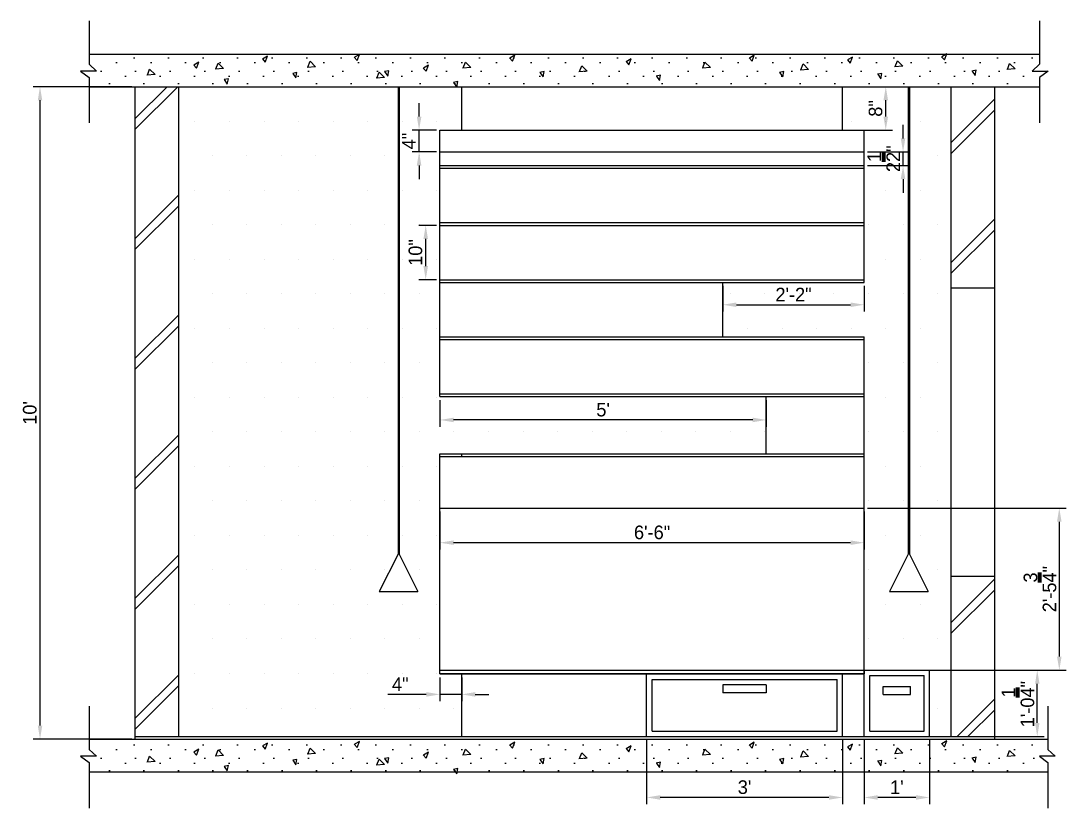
# Model space of a CAD drawing. Header units: millimetres. Extents: x 543 to 4140, y -1075 to 1161.
# Drawn here: x 3207 to 3399.2, y -1075 to -930.2 of the extents above; entities that cross this region are included whole.
import ezdxf

# ---------------------------------------------------------------- set-up
doc = ezdxf.new("R2010")
doc.units = ezdxf.units.MM
doc.dimstyles.new('ISO-25', dxfattribs={"dimtxt": 2.5, "dimasz": 2.5, "dimexe": 1.25, "dimexo": 0.625, "dimtad": 1, "dimlunit": 4, "dimtxsty": 'Standard', "dimcen": 2.5, "dimadec": 0, "dimazin": 0, "dimtfac": 1, "dimtmove": 0, "dimatfit": 3, "dimfxl": 1, "dimarcsym": 0})

# ---------------------------------------------------------------- blocks, each defined once
blk = doc.blocks.new('*D52')
at = {"color": 0, "lineweight": -2}
for p, q in [((3358.68, -942.31), (3367.26, -942.31)), ((3366.01, -947.81), (3366.01, -944.81)), ((3358.68, -950.31), (3367.26, -950.31))]:
    blk.add_line(p, q, dxfattribs=at)
at = {"color": 0, "lineweight": 100}
for points in [[(3365.59, -944.81), (3366.43, -944.81), (3366.01, -942.31)], [(3365.59, -947.81), (3366.43, -947.81), (3366.01, -950.31)]]:
    blk.add_solid(points, dxfattribs=at)
at = {"layer": 'Defpoints', "color": 0, "lineweight": 100}
for p in [(3358.05, -942.31), (3366.01, -942.31), (3358.05, -950.31)]:
    blk.add_point(p, dxfattribs=at)
at = {"color": 0, "lineweight": 100, "insert": (3364.14, -946.31), "char_height": 2.5, "attachment_point": 5, "rotation": 90}
blk.add_mtext('8"', dxfattribs=at)
blk = doc.blocks.new('*D54')
at = {"color": 0, "lineweight": -2}
for p, q in [((3280.22, -947.81), (3280.22, -945.31)), ((3283.43, -950.31), (3278.97, -950.31)), ((3280.22, -954.31), (3280.22, -950.31)), ((3283.43, -954.31), (3278.97, -954.31)), ((3280.22, -956.81), (3280.22, -959.31))]:
    blk.add_line(p, q, dxfattribs=at)
at = {"color": 0, "lineweight": 100}
for points in [[(3279.8, -947.81), (3280.64, -947.81), (3280.22, -950.31)], [(3279.8, -956.81), (3280.64, -956.81), (3280.22, -954.31)]]:
    blk.add_solid(points, dxfattribs=at)
at = {"layer": 'Defpoints', "color": 0, "lineweight": 100}
for p in [(3280.22, -950.31), (3284.05, -950.31), (3284.05, -954.31)]:
    blk.add_point(p, dxfattribs=at)
at = {"color": 0, "lineweight": 100, "insert": (3278.34, -952.31), "char_height": 2.5, "attachment_point": 5, "rotation": 90}
blk.add_mtext('4"', dxfattribs=at)
blk = doc.blocks.new('*D55')
at = {"color": 0, "lineweight": -2}
for p, q in [((3369.19, -951.81), (3369.19, -949.31)), ((3362.68, -954.31), (3370.44, -954.31)), ((3369.19, -956.81), (3369.19, -954.31)), ((3362.68, -956.81), (3370.44, -956.81)), ((3369.19, -959.31), (3369.19, -961.81))]:
    blk.add_line(p, q, dxfattribs=at)
at = {"color": 0, "lineweight": 100}
for points in [[(3368.77, -951.81), (3369.6, -951.81), (3369.19, -954.31)], [(3368.77, -959.31), (3369.6, -959.31), (3369.19, -956.81)]]:
    blk.add_solid(points, dxfattribs=at)
at = {"layer": 'Defpoints', "color": 0, "lineweight": 100}
for p in [(3362.05, -954.31), (3369.19, -954.31), (3362.05, -956.81)]:
    blk.add_point(p, dxfattribs=at)
at = {"color": 0, "lineweight": 100, "insert": (3365.64, -955.56), "char_height": 2.5, "attachment_point": 5, "rotation": 90}
blk.add_mtext('2{\\H1.000000x;\\S1/2;}"', dxfattribs=at)
blk = doc.blocks.new('*D56')
at = {"color": 0, "lineweight": -2}
for p, q in [((3283.43, -967.81), (3280.19, -967.81)), ((3281.44, -975.31), (3281.44, -970.31)), ((3283.43, -977.81), (3280.19, -977.81))]:
    blk.add_line(p, q, dxfattribs=at)
at = {"color": 0, "lineweight": 100}
for points in [[(3281.02, -970.31), (3281.85, -970.31), (3281.44, -967.81)], [(3281.02, -975.31), (3281.85, -975.31), (3281.44, -977.81)]]:
    blk.add_solid(points, dxfattribs=at)
at = {"layer": 'Defpoints', "color": 0, "lineweight": 100}
for p in [(3281.44, -967.81), (3284.05, -967.81), (3284.05, -977.81)]:
    blk.add_point(p, dxfattribs=at)
at = {"color": 0, "lineweight": 100, "insert": (3279.56, -972.81), "char_height": 2.5, "attachment_point": 5, "rotation": 90}
blk.add_mtext('10"', dxfattribs=at)
blk = doc.blocks.new('*D57')
at = {"color": 0, "lineweight": -2}
for p, q in [((3336.05, -978.93), (3336.05, -983.66)), ((3362.05, -978.93), (3362.05, -983.66)), ((3338.55, -982.41), (3359.55, -982.41))]:
    blk.add_line(p, q, dxfattribs=at)
at = {"color": 0, "lineweight": 100}
for points in [[(3338.55, -982), (3338.55, -982.83), (3336.05, -982.41)], [(3359.55, -982), (3359.55, -982.83), (3362.05, -982.41)]]:
    blk.add_solid(points, dxfattribs=at)
at = {"layer": 'Defpoints', "color": 0, "lineweight": 100}
for p in [(3336.05, -978.31), (3362.05, -978.31), (3362.05, -982.41)]:
    blk.add_point(p, dxfattribs=at)
at = {"color": 0, "lineweight": 100, "insert": (3349.05, -980.54), "char_height": 2.5, "attachment_point": 5}
blk.add_mtext('2\'-2"', dxfattribs=at)
blk = doc.blocks.new('*D58')
at = {"color": 0, "lineweight": -2}
for p, q in [((3284.05, -999.93), (3284.05, -1004.85)), ((3344.05, -999.93), (3344.05, -1004.85)), ((3341.55, -1003.6), (3286.55, -1003.6))]:
    blk.add_line(p, q, dxfattribs=at)
at = {"color": 0, "lineweight": 100}
for points in [[(3286.55, -1003.18), (3286.55, -1004.01), (3284.05, -1003.6)], [(3341.55, -1003.18), (3341.55, -1004.01), (3344.05, -1003.6)]]:
    blk.add_solid(points, dxfattribs=at)
at = {"layer": 'Defpoints', "color": 0, "lineweight": 100}
for p in [(3284.05, -999.31), (3344.05, -999.31), (3284.05, -1003.6)]:
    blk.add_point(p, dxfattribs=at)
at = {"color": 0, "lineweight": 100, "insert": (3314.05, -1001.72), "char_height": 2.5, "attachment_point": 5}
blk.add_mtext("5'", dxfattribs=at)
blk = doc.blocks.new('*D59')
at = {"color": 0, "lineweight": -2}
for p, q in [((3362.68, -1019.81), (3399.16, -1019.81)), ((3397.91, -1022.31), (3397.91, -1047.11)), ((3362.68, -1049.61), (3399.16, -1049.61))]:
    blk.add_line(p, q, dxfattribs=at)
at = {"color": 0, "lineweight": 100}
for points in [[(3397.49, -1022.31), (3398.33, -1022.31), (3397.91, -1019.81)], [(3397.49, -1047.11), (3398.33, -1047.11), (3397.91, -1049.61)]]:
    blk.add_solid(points, dxfattribs=at)
at = {"layer": 'Defpoints', "color": 0, "lineweight": 100}
for p in [(3362.05, -1019.81), (3362.05, -1049.61), (3397.91, -1049.61)]:
    blk.add_point(p, dxfattribs=at)
at = {"color": 0, "lineweight": 100, "insert": (3394.37, -1034.71), "char_height": 2.5, "attachment_point": 5, "rotation": 90}
blk.add_mtext('2\'-5{\\H1.000000x;\\S3/4;}"', dxfattribs=at)
blk = doc.blocks.new('*D60')
at = {"color": 0, "lineweight": -2}
for p, q in [((3374.68, -1049.61), (3395.11, -1049.61)), ((3393.86, -1059.31), (3393.86, -1052.11)), ((3374.68, -1061.81), (3395.11, -1061.81))]:
    blk.add_line(p, q, dxfattribs=at)
at = {"color": 0, "lineweight": 100}
for points in [[(3393.45, -1052.11), (3394.28, -1052.11), (3393.86, -1049.61)], [(3393.45, -1059.31), (3394.28, -1059.31), (3393.86, -1061.81)]]:
    blk.add_solid(points, dxfattribs=at)
at = {"layer": 'Defpoints', "color": 0, "lineweight": 100}
for p in [(3374.05, -1049.61), (3393.86, -1049.61), (3374.05, -1061.81)]:
    blk.add_point(p, dxfattribs=at)
at = {"color": 0, "lineweight": 100, "insert": (3390.32, -1055.86), "char_height": 2.5, "attachment_point": 5, "rotation": 90}
blk.add_mtext('1\'-0{\\H1.000000x;\\S1/4;}"', dxfattribs=at)
blk = doc.blocks.new('*D61')
at = {"color": 0, "lineweight": -2}
for p, q in [((3322.05, -1062.43), (3322.05, -1074.27)), ((3358.05, -1062.43), (3358.05, -1074.27)), ((3355.55, -1073.02), (3324.55, -1073.02))]:
    blk.add_line(p, q, dxfattribs=at)
at = {"color": 0, "lineweight": 100}
for points in [[(3324.55, -1072.6), (3324.55, -1073.44), (3322.05, -1073.02)], [(3355.55, -1072.6), (3355.55, -1073.44), (3358.05, -1073.02)]]:
    blk.add_solid(points, dxfattribs=at)
at = {"layer": 'Defpoints', "color": 0, "lineweight": 100}
for p in [(3322.05, -1061.81), (3358.05, -1061.81), (3322.05, -1073.02)]:
    blk.add_point(p, dxfattribs=at)
at = {"color": 0, "lineweight": 100, "insert": (3340.05, -1071.14), "char_height": 2.5, "attachment_point": 5}
blk.add_mtext("3'", dxfattribs=at)
blk = doc.blocks.new('*D62')
at = {"color": 0, "lineweight": -2}
for p, q in [((3362.05, -1062.43), (3362.05, -1074.27)), ((3374.05, -1062.43), (3374.05, -1074.27)), ((3371.55, -1073.02), (3364.55, -1073.02))]:
    blk.add_line(p, q, dxfattribs=at)
at = {"color": 0, "lineweight": 100}
for points in [[(3364.55, -1072.6), (3364.55, -1073.44), (3362.05, -1073.02)], [(3371.55, -1072.6), (3371.55, -1073.44), (3374.05, -1073.02)]]:
    blk.add_solid(points, dxfattribs=at)
at = {"layer": 'Defpoints', "color": 0, "lineweight": 100}
for p in [(3362.05, -1061.81), (3374.05, -1061.81), (3362.05, -1073.02)]:
    blk.add_point(p, dxfattribs=at)
at = {"color": 0, "lineweight": 100, "insert": (3368.05, -1071.14), "char_height": 2.5, "attachment_point": 5}
blk.add_mtext("1'", dxfattribs=at)
blk = doc.blocks.new('*D63')
at = {"color": 0, "lineweight": -2}
for p, q in [((3284.05, -1050.93), (3284.05, -1055.32)), ((3288.05, -1050.93), (3288.05, -1055.32)), ((3281.55, -1054.07), (3274.47, -1054.07)), ((3288.05, -1054.07), (3284.05, -1054.07)), ((3290.55, -1054.07), (3293.05, -1054.07))]:
    blk.add_line(p, q, dxfattribs=at)
at = {"color": 0, "lineweight": 100}
for points in [[(3281.55, -1053.65), (3281.55, -1054.49), (3284.05, -1054.07)], [(3290.55, -1053.65), (3290.55, -1054.49), (3288.05, -1054.07)]]:
    blk.add_solid(points, dxfattribs=at)
at = {"layer": 'Defpoints', "color": 0, "lineweight": 100}
for p in [(3284.05, -1050.31), (3288.05, -1050.31), (3284.05, -1054.07)]:
    blk.add_point(p, dxfattribs=at)
at = {"color": 0, "lineweight": 100, "insert": (3276.76, -1052.19), "char_height": 2.5, "attachment_point": 5}
blk.add_mtext('4"', dxfattribs=at)
blk = doc.blocks.new('*D64')
at = {"color": 0, "lineweight": -2}
for p, q in [((3284.05, -1020.43), (3284.05, -1027.42)), ((3362.05, -1020.43), (3362.05, -1027.42)), ((3359.55, -1026.17), (3286.55, -1026.17))]:
    blk.add_line(p, q, dxfattribs=at)
at = {"color": 0, "lineweight": 100}
for points in [[(3286.55, -1025.75), (3286.55, -1026.58), (3284.05, -1026.17)], [(3359.55, -1025.75), (3359.55, -1026.58), (3362.05, -1026.17)]]:
    blk.add_solid(points, dxfattribs=at)
at = {"layer": 'Defpoints', "color": 0, "lineweight": 100}
for p in [(3284.05, -1019.81), (3362.05, -1019.81), (3284.05, -1026.17)]:
    blk.add_point(p, dxfattribs=at)
at = {"color": 0, "lineweight": 100, "insert": (3323.05, -1024.29), "char_height": 2.5, "attachment_point": 5}
blk.add_mtext('6\'-6"', dxfattribs=at)
blk = doc.blocks.new('*D65')
at = {"color": 0, "lineweight": -2}
for p, q in [((3227.43, -942.31), (3209.28, -942.31)), ((3210.53, -1059.81), (3210.53, -944.81)), ((3227.43, -1062.31), (3209.28, -1062.31))]:
    blk.add_line(p, q, dxfattribs=at)
at = {"color": 0, "lineweight": 100}
for points in [[(3210.12, -944.81), (3210.95, -944.81), (3210.53, -942.31)], [(3210.12, -1059.81), (3210.95, -1059.81), (3210.53, -1062.31)]]:
    blk.add_solid(points, dxfattribs=at)
at = {"layer": 'Defpoints', "color": 0, "lineweight": 100}
for p in [(3210.53, -942.31), (3228.05, -942.31), (3228.05, -1062.31)]:
    blk.add_point(p, dxfattribs=at)
at = {"color": 0, "lineweight": 100, "insert": (3208.66, -1002.31), "char_height": 2.5, "attachment_point": 5, "rotation": 90}
blk.add_mtext("10'", dxfattribs=at)

msp = doc.modelspace()

# ---------------------------------------------------------------- hatches: boundary and pattern name
h = msp.add_hatch()
h.set_pattern_fill('DOTS', color=256, scale=4, style=0)
h.set_pattern_definition([(0, (903.7086, -1292.6005), (3.175, 6.35), [0, -6.35])])
h.paths.add_polyline_path([(3394.284, -937.034), (3394.284, -931.034), (3221.627, -931.034), (3221.627, -937.034)])
h = msp.add_hatch()
h.set_pattern_fill('DOTS', color=256, scale=4, style=0)
h.set_pattern_definition([(0, (904.01, -1295.073), (3.175, 6.35), [0, -6.35])])
h.paths.add_polyline_path([(3394.284, -938.188), (3394.284, -933.507), (3221.627, -933.507), (3221.627, -938.188), (3222.987, -939.451), (3220.065, -939.451), (3220.141, -939.507), (3395.77, -939.507), (3395.846, -939.451), (3392.924, -939.451)])
h = msp.add_hatch()
h.set_pattern_fill('DOTS', color=256, scale=4, style=0)
h.set_pattern_definition([(0, (900.497, -1293.469), (3.175, 6.35), [0, -6.35])])
h.paths.add_polyline_path([(3394.284, -937.903), (3394.284, -931.903), (3221.627, -931.903), (3221.627, -937.903)])
h = msp.add_hatch()
h.set_pattern_fill('DOTS', color=256, scale=4, style=0)
h.set_pattern_definition([(0, (902.136, -1296.0084), (3.175, 6.35), [0, -6.35])])
h.paths.add_polyline_path([(3394.284, -938.188), (3394.284, -934.442), (3221.627, -934.442), (3221.627, -938.188), (3222.987, -939.451), (3220.065, -939.451), (3221.416, -940.442), (3394.495, -940.442), (3395.846, -939.451), (3392.924, -939.451)])
h = msp.add_hatch()
h.set_pattern_fill('DOTS', color=256, scale=4, style=0)
h.set_pattern_definition([(0, (911.8714, -1297.345), (3.175, 6.35), [0, -6.35])])
h.paths.add_polyline_path([(3394.284, -938.188), (3394.284, -935.779), (3221.627, -935.779), (3221.627, -937.658), (3222.987, -938.92), (3220.065, -938.92), (3221.627, -940.067), (3221.627, -941.779), (3394.284, -941.779), (3394.284, -940.597), (3395.846, -939.451), (3392.924, -939.451)])
h = msp.add_hatch()
h.set_pattern_fill('DOTS', color=256, scale=4, style=0)
h.set_pattern_definition([(0, (903.7086, -1418.9294), (3.175, 6.35), [0, -6.35])])
h.paths.add_polyline_path([(3394.284, -1063.363), (3394.284, -1057.363), (3221.627, -1057.363), (3221.627, -1063.363)])
h = msp.add_hatch()
h.set_pattern_fill('DOTS', color=256, scale=4, style=0)
h.set_pattern_definition([(0, (900.497, -1419.798), (3.175, 6.35), [0, -6.35])])
h.paths.add_polyline_path([(3394.284, -1064.232), (3394.284, -1058.232), (3221.627, -1058.232), (3221.627, -1064.232)])
h = msp.add_hatch()
h.set_pattern_fill('DOTS', color=256, scale=4, style=0)
h.set_pattern_definition([(0, (904.01, -1421.402), (3.175, 6.35), [0, -6.35])])
h.paths.add_polyline_path([(3394.284, -1064.517), (3394.284, -1059.836), (3221.627, -1059.836), (3221.627, -1064.517), (3222.987, -1065.78), (3220.065, -1065.78), (3220.141, -1065.836), (3395.77, -1065.836), (3395.846, -1065.78), (3392.924, -1065.78)])
h = msp.add_hatch()
h.set_pattern_fill('DOTS', color=256, scale=4, style=0)
h.set_pattern_definition([(0, (902.136, -1422.337), (3.175, 6.35), [0, -6.35])])
h.paths.add_polyline_path([(3394.284, -1064.517), (3394.284, -1060.771), (3221.627, -1060.771), (3221.627, -1064.517), (3222.987, -1065.78), (3220.065, -1065.78), (3221.416, -1066.771), (3394.495, -1066.771), (3395.846, -1065.78), (3392.924, -1065.78)])
h = msp.add_hatch()
h.set_pattern_fill('DOTS', color=256, scale=4, style=0)
h.set_pattern_definition([(0, (911.8714, -1423.6736), (3.175, 6.35), [0, -6.35])])
h.paths.add_polyline_path([(3394.284, -1064.517), (3394.284, -1062.107), (3221.627, -1062.107), (3221.627, -1063.987), (3222.987, -1065.249), (3220.065, -1065.249), (3221.627, -1066.396), (3221.627, -1068.107), (3394.284, -1068.107), (3394.284, -1066.926), (3395.846, -1065.78), (3392.924, -1065.78)])

# ---------------------------------------------------------------- linework, layer by layer
for p, q in [((3219.54, -930.21), (3219.54, -938.188)), ((3394.284, -930.21), (3394.284, -938.188)), ((3219.54, -936.309), (3394.284, -936.309)), ((3251.413, -937.205), (3251.922, -937.802)), ((3252.343, -936.696), (3251.435, -937.227)), ((3251.922, -937.802), (3252.343, -936.696)), ((3259.766, -938.716), (3260.166, -937.635)), ((3260.166, -937.635), (3261.169, -938.636)), ((3268.305, -936.881), (3268.815, -937.478)), ((3269.235, -936.373), (3268.328, -936.903)), ((3268.815, -937.478), (3269.235, -936.373)), ((3296.864, -937.027), (3297.373, -937.624)), ((3297.794, -936.519), (3296.886, -937.05)), ((3297.373, -937.624), (3297.794, -936.519)), ((3319.189, -937.198), (3318.281, -937.729)), ((3318.768, -938.304), (3319.189, -937.198)), ((3340.918, -937.029), (3341.428, -937.626)), ((3341.848, -936.52), (3340.94, -937.051)), ((3341.428, -937.626), (3341.848, -936.52)), ((3358.947, -937.379), (3359.456, -937.976)), ((3359.877, -936.87), (3358.969, -937.401)), ((3359.456, -937.976), (3359.877, -936.87)), ((3367.745, -938.625), (3368.146, -937.544)), ((3368.146, -937.544), (3369.149, -938.545)), ((3376.285, -936.79), (3376.794, -937.388)), ((3377.215, -936.282), (3376.307, -936.813)), ((3376.794, -937.388), (3377.215, -936.282)), ((3220.9, -939.451), (3217.978, -939.451)), ((3217.978, -939.451), (3219.54, -940.597)), ((3219.54, -938.188), (3220.9, -939.451)), ((3230.274, -940.169), (3230.675, -939.088)), ((3230.675, -939.088), (3231.678, -940.089)), ((3238.814, -938.335), (3239.323, -938.932)), ((3239.744, -937.826), (3238.836, -938.357)), ((3239.323, -938.932), (3239.744, -937.826)), ((3244.276, -938.959), (3242.752, -939.079)), ((3242.873, -939.039), (3243.274, -937.958)), ((3243.274, -937.958), (3244.276, -938.959)), ((3261.169, -938.636), (3259.645, -938.756)), ((3274.649, -939.382), (3273.879, -939.536)), ((3273.886, -939.539), (3274.448, -940.365)), ((3274.448, -940.365), (3274.649, -939.382)), ((3280.995, -938.883), (3281.504, -939.481)), ((3281.925, -938.375), (3281.017, -938.906)), ((3281.504, -939.481), (3281.925, -938.375)), ((3289.727, -938.782), (3288.204, -938.902)), ((3288.324, -938.862), (3288.725, -937.781)), ((3288.725, -937.781), (3289.727, -938.782)), ((3303.207, -939.528), (3302.437, -939.682)), ((3303.006, -940.511), (3303.207, -939.528)), ((3311.122, -939.461), (3309.599, -939.581)), ((3309.719, -939.541), (3310.12, -938.46)), ((3310.12, -938.46), (3311.122, -939.461)), ((3318.259, -937.707), (3318.768, -938.304)), ((3333.782, -938.783), (3332.258, -938.903)), ((3332.378, -938.863), (3332.779, -937.782)), ((3332.779, -937.782), (3333.782, -938.783)), ((3347.262, -939.529), (3346.492, -939.683)), ((3347.061, -940.512), (3347.262, -939.529)), ((3351.81, -939.133), (3350.287, -939.253)), ((3350.407, -939.213), (3350.808, -938.132)), ((3350.808, -938.132), (3351.81, -939.133)), ((3369.149, -938.545), (3367.625, -938.665)), ((3382.629, -939.291), (3381.859, -939.445)), ((3381.865, -939.448), (3382.428, -940.274)), ((3382.428, -940.274), (3382.629, -939.291)), ((3389.769, -939.049), (3388.246, -939.169)), ((3388.366, -939.129), (3388.767, -938.048)), ((3388.767, -938.048), (3389.769, -939.049)), ((3394.284, -938.188), (3392.924, -939.451)), ((3392.924, -939.451), (3395.846, -939.451)), ((3395.846, -939.451), (3394.284, -940.597)), ((3219.54, -940.597), (3219.54, -948.979)), ((3231.678, -940.089), (3230.154, -940.209)), ((3245.158, -940.835), (3244.388, -940.989)), ((3244.394, -940.993), (3244.957, -941.819)), ((3244.957, -941.819), (3245.158, -940.835)), ((3257.756, -939.705), (3256.986, -939.859)), ((3256.993, -939.862), (3257.555, -940.688)), ((3257.555, -940.688), (3257.756, -939.705)), ((3273.858, -940.638), (3272.335, -940.758)), ((3272.455, -940.718), (3272.856, -939.637)), ((3272.856, -939.637), (3273.858, -940.638)), ((3287.339, -941.384), (3286.568, -941.538)), ((3287.138, -942.367), (3287.339, -941.384)), ((3302.444, -939.685), (3303.006, -940.511)), ((3324.602, -940.207), (3323.832, -940.361)), ((3323.839, -940.364), (3324.401, -941.19)), ((3324.401, -941.19), (3324.602, -940.207)), ((3346.499, -939.686), (3347.061, -940.512)), ((3365.291, -939.879), (3364.521, -940.033)), ((3364.527, -940.037), (3365.09, -940.863)), ((3365.09, -940.863), (3365.291, -939.879)), ((3394.284, -940.597), (3394.284, -948.979)), ((3219.54, -942.309), (3394.284, -942.309)), ((3228.053, -948.137), (3233.881, -942.309)), ((3228.053, -950.137), (3235.881, -942.309)), ((3228.053, -1062.309), (3228.053, -942.309)), ((3236.053, -1061.809), (3236.053, -942.309)), ((3276.344, -942.309), (3276.344, -1028.283)), ((3276.544, -942.309), (3276.544, -1028.283)), ((3286.575, -941.541), (3287.138, -942.367)), ((3288.053, -950.309), (3288.053, -942.309)), ((3358.053, -950.309), (3358.053, -942.309)), ((3370.155, -942.309), (3370.155, -1028.283)), ((3370.355, -942.309), (3370.355, -1028.283)), ((3378.053, -1061.809), (3378.053, -942.309)), ((3386.053, -1062.309), (3386.053, -942.309)), ((3378.053, -952.57), (3386.053, -944.57)), ((3378.053, -954.57), (3386.053, -946.57)), ((3239.011, -948.625), (3239.011, -948.625)), ((3245.361, -948.625), (3245.361, -948.625)), ((3251.711, -948.625), (3251.711, -948.625)), ((3258.061, -948.625), (3258.061, -948.625)), ((3264.411, -948.625), (3264.411, -948.625)), ((3270.761, -948.625), (3270.761, -948.625)), ((3277.111, -948.625), (3277.111, -948.625)), ((3283.461, -948.625), (3283.461, -948.625)), ((3359.661, -948.625), (3359.661, -948.625)), ((3366.011, -948.625), (3366.011, -948.625)), ((3372.361, -948.625), (3372.361, -948.625)), ((3284.053, -999.309), (3284.053, -950.309)), ((3284.053, -950.309), (3362.053, -950.309)), ((3362.053, -978.309), (3362.053, -950.309)), ((3284.053, -954.309), (3362.053, -954.309)), ((3242.186, -954.975), (3242.186, -954.975)), ((3248.536, -954.975), (3248.536, -954.975)), ((3254.886, -954.975), (3254.886, -954.975)), ((3261.236, -954.975), (3261.236, -954.975)), ((3267.586, -954.975), (3267.586, -954.975)), ((3273.936, -954.975), (3273.936, -954.975)), ((3280.286, -954.975), (3280.286, -954.975)), ((3284.053, -956.809), (3362.053, -956.809)), ((3362.836, -954.975), (3362.836, -954.975)), ((3369.186, -954.975), (3369.186, -954.975)), ((3375.536, -954.975), (3375.536, -954.975)), ((3284.053, -957.309), (3362.053, -957.309)), ((3228.053, -970.199), (3236.053, -962.199)), ((3239.011, -961.325), (3239.011, -961.325)), ((3245.361, -961.325), (3245.361, -961.325)), ((3251.711, -961.325), (3251.711, -961.325)), ((3258.061, -961.325), (3258.061, -961.325)), ((3264.411, -961.325), (3264.411, -961.325)), ((3270.761, -961.325), (3270.761, -961.325)), ((3277.111, -961.325), (3277.111, -961.325)), ((3283.461, -961.325), (3283.461, -961.325)), ((3366.011, -961.325), (3366.011, -961.325)), ((3372.361, -961.325), (3372.361, -961.325)), ((3228.053, -972.199), (3236.053, -964.199)), ((3242.186, -967.675), (3242.186, -967.675)), ((3248.536, -967.675), (3248.536, -967.675)), ((3254.886, -967.675), (3254.886, -967.675)), ((3261.236, -967.675), (3261.236, -967.675)), ((3267.586, -967.675), (3267.586, -967.675)), ((3273.936, -967.675), (3273.936, -967.675)), ((3280.286, -967.675), (3280.286, -967.675)), ((3284.053, -967.309), (3362.053, -967.309)), ((3284.053, -967.809), (3362.053, -967.809)), ((3362.836, -967.675), (3362.836, -967.675)), ((3369.186, -967.675), (3369.186, -967.675)), ((3375.536, -967.675), (3375.536, -967.675)), ((3378.053, -974.631), (3386.053, -966.631)), ((3378.053, -976.631), (3386.053, -968.631)), ((3239.011, -974.025), (3239.011, -974.025)), ((3245.361, -974.025), (3245.361, -974.025)), ((3251.711, -974.025), (3251.711, -974.025)), ((3258.061, -974.025), (3258.061, -974.025)), ((3264.411, -974.025), (3264.411, -974.025)), ((3270.761, -974.025), (3270.761, -974.025)), ((3277.111, -974.025), (3277.111, -974.025)), ((3283.461, -974.025), (3283.461, -974.025)), ((3366.011, -974.025), (3366.011, -974.025)), ((3372.361, -974.025), (3372.361, -974.025)), ((3284.053, -977.809), (3362.053, -977.809)), ((3284.053, -978.309), (3362.053, -978.309)), ((3336.053, -988.309), (3336.053, -978.309)), ((3378.053, -979.309), (3386.053, -979.309)), ((3242.186, -980.375), (3242.186, -980.375)), ((3248.536, -980.375), (3248.536, -980.375)), ((3254.886, -980.375), (3254.886, -980.375)), ((3261.236, -980.375), (3261.236, -980.375)), ((3267.586, -980.375), (3267.586, -980.375)), ((3273.936, -980.375), (3273.936, -980.375)), ((3280.286, -980.375), (3280.286, -980.375)), ((3337.436, -980.375), (3337.436, -980.375)), ((3343.786, -980.375), (3343.786, -980.375)), ((3350.136, -980.375), (3350.136, -980.375)), ((3356.486, -980.375), (3356.486, -980.375)), ((3362.836, -980.375), (3362.836, -980.375)), ((3369.186, -980.375), (3369.186, -980.375)), ((3375.536, -980.375), (3375.536, -980.375)), ((3228.053, -992.261), (3236.053, -984.261)), ((3228.053, -994.261), (3236.053, -986.261)), ((3239.011, -986.725), (3239.011, -986.725)), ((3245.361, -986.725), (3245.361, -986.725)), ((3251.711, -986.725), (3251.711, -986.725)), ((3258.061, -986.725), (3258.061, -986.725)), ((3264.411, -986.725), (3264.411, -986.725)), ((3270.761, -986.725), (3270.761, -986.725)), ((3277.111, -986.725), (3277.111, -986.725)), ((3283.461, -986.725), (3283.461, -986.725)), ((3340.611, -986.725), (3340.611, -986.725)), ((3346.961, -986.725), (3346.961, -986.725)), ((3353.311, -986.725), (3353.311, -986.725)), ((3359.661, -986.725), (3359.661, -986.725)), ((3366.011, -986.725), (3366.011, -986.725)), ((3372.361, -986.725), (3372.361, -986.725)), ((3284.053, -988.309), (3362.053, -988.309)), ((3284.053, -988.809), (3362.053, -988.809)), ((3362.053, -1019.809), (3362.053, -988.309)), ((3242.186, -993.075), (3242.186, -993.075)), ((3248.536, -993.075), (3248.536, -993.075)), ((3254.886, -993.075), (3254.886, -993.075)), ((3261.236, -993.075), (3261.236, -993.075)), ((3267.586, -993.075), (3267.586, -993.075)), ((3273.936, -993.075), (3273.936, -993.075)), ((3280.286, -993.075), (3280.286, -993.075)), ((3362.836, -993.075), (3362.836, -993.075)), ((3369.186, -993.075), (3369.186, -993.075)), ((3375.536, -993.075), (3375.536, -993.075)), ((3284.053, -998.809), (3362.053, -998.809)), ((3239.011, -999.425), (3239.011, -999.425)), ((3245.361, -999.425), (3245.361, -999.425)), ((3251.711, -999.425), (3251.711, -999.425)), ((3258.061, -999.425), (3258.061, -999.425)), ((3264.411, -999.425), (3264.411, -999.425)), ((3270.761, -999.425), (3270.761, -999.425)), ((3277.111, -999.425), (3277.111, -999.425)), ((3283.461, -999.425), (3283.461, -999.425)), ((3284.053, -999.309), (3362.053, -999.309)), ((3289.811, -999.425), (3289.811, -999.425)), ((3296.161, -999.425), (3296.161, -999.425)), ((3302.511, -999.425), (3302.511, -999.425)), ((3308.861, -999.425), (3308.861, -999.425)), ((3315.211, -999.425), (3315.211, -999.425)), ((3321.561, -999.425), (3321.561, -999.425)), ((3327.911, -999.425), (3327.911, -999.425)), ((3334.261, -999.425), (3334.261, -999.425)), ((3340.611, -999.425), (3340.611, -999.425)), ((3344.053, -1009.809), (3344.053, -999.309)), ((3366.011, -999.425), (3366.011, -999.425)), ((3372.361, -999.425), (3372.361, -999.425)), ((3228.053, -1014.323), (3236.053, -1006.323)), ((3242.186, -1005.775), (3242.186, -1005.775)), ((3248.536, -1005.775), (3248.536, -1005.775)), ((3254.886, -1005.775), (3254.886, -1005.775)), ((3261.236, -1005.775), (3261.236, -1005.775)), ((3267.586, -1005.775), (3267.586, -1005.775)), ((3273.936, -1005.775), (3273.936, -1005.775)), ((3280.286, -1005.775), (3280.286, -1005.775)), ((3286.636, -1005.775), (3286.636, -1005.775)), ((3292.986, -1005.775), (3292.986, -1005.775)), ((3299.336, -1005.775), (3299.336, -1005.775)), ((3305.686, -1005.775), (3305.686, -1005.775)), ((3312.036, -1005.775), (3312.036, -1005.775)), ((3318.386, -1005.775), (3318.386, -1005.775)), ((3324.736, -1005.775), (3324.736, -1005.775)), ((3331.086, -1005.775), (3331.086, -1005.775)), ((3337.436, -1005.775), (3337.436, -1005.775)), ((3343.786, -1005.775), (3343.786, -1005.775)), ((3362.836, -1005.775), (3362.836, -1005.775)), ((3369.186, -1005.775), (3369.186, -1005.775)), ((3375.536, -1005.775), (3375.536, -1005.775)), ((3228.053, -1016.323), (3236.053, -1008.323)), ((3284.053, -1019.809), (3284.053, -1009.809)), ((3284.053, -1009.809), (3362.053, -1009.809)), ((3284.053, -1010.309), (3362.053, -1010.309)), ((3288.053, -1010.309), (3288.053, -1009.809)), ((3239.011, -1012.125), (3239.011, -1012.125)), ((3245.361, -1012.125), (3245.361, -1012.125)), ((3251.711, -1012.125), (3251.711, -1012.125)), ((3258.061, -1012.125), (3258.061, -1012.125)), ((3264.411, -1012.125), (3264.411, -1012.125)), ((3270.761, -1012.125), (3270.761, -1012.125)), ((3277.111, -1012.125), (3277.111, -1012.125)), ((3283.461, -1012.125), (3283.461, -1012.125)), ((3366.011, -1012.125), (3366.011, -1012.125)), ((3372.361, -1012.125), (3372.361, -1012.125)), ((3242.186, -1018.475), (3242.186, -1018.475)), ((3248.536, -1018.475), (3248.536, -1018.475)), ((3254.886, -1018.475), (3254.886, -1018.475)), ((3261.236, -1018.475), (3261.236, -1018.475)), ((3267.586, -1018.475), (3267.586, -1018.475)), ((3273.936, -1018.475), (3273.936, -1018.475)), ((3280.286, -1018.475), (3280.286, -1018.475)), ((3284.053, -1019.809), (3362.053, -1019.809)), ((3284.053, -1049.609), (3284.053, -1019.809)), ((3362.053, -1049.609), (3362.053, -1019.809)), ((3362.836, -1018.475), (3362.836, -1018.475)), ((3369.186, -1018.475), (3369.186, -1018.475)), ((3375.536, -1018.475), (3375.536, -1018.475)), ((3239.011, -1024.825), (3239.011, -1024.825)), ((3245.361, -1024.825), (3245.361, -1024.825)), ((3251.711, -1024.825), (3251.711, -1024.825)), ((3258.061, -1024.825), (3258.061, -1024.825)), ((3264.411, -1024.825), (3264.411, -1024.825)), ((3270.761, -1024.825), (3270.761, -1024.825)), ((3277.111, -1024.825), (3277.111, -1024.825)), ((3283.461, -1024.825), (3283.461, -1024.825)), ((3366.011, -1024.825), (3366.011, -1024.825)), ((3372.361, -1024.825), (3372.361, -1024.825)), ((3228.053, -1036.384), (3236.053, -1028.384)), ((3276.344, -1028.283), (3272.9, -1035.13)), ((3276.544, -1028.283), (3279.987, -1035.13)), ((3370.155, -1028.283), (3366.711, -1035.13)), ((3370.355, -1028.283), (3373.798, -1035.13)), ((3228.053, -1038.384), (3236.053, -1030.384)), ((3242.186, -1031.175), (3242.186, -1031.175)), ((3248.536, -1031.175), (3248.536, -1031.175)), ((3254.886, -1031.175), (3254.886, -1031.175)), ((3261.236, -1031.175), (3261.236, -1031.175)), ((3267.586, -1031.175), (3267.586, -1031.175)), ((3273.936, -1031.175), (3273.936, -1031.175)), ((3280.286, -1031.175), (3280.286, -1031.175)), ((3362.836, -1031.175), (3362.836, -1031.175)), ((3375.536, -1031.175), (3375.536, -1031.175)), ((3378.053, -1032.309), (3386.053, -1032.309)), ((3378.053, -1040.816), (3386.053, -1032.816)), ((3272.9, -1035.13), (3279.987, -1035.13)), ((3366.711, -1035.13), (3373.798, -1035.13)), ((3378.053, -1042.816), (3386.053, -1034.816)), ((3239.011, -1037.525), (3239.011, -1037.525)), ((3245.361, -1037.525), (3245.361, -1037.525)), ((3251.711, -1037.525), (3251.711, -1037.525)), ((3258.061, -1037.525), (3258.061, -1037.525)), ((3264.411, -1037.525), (3264.411, -1037.525)), ((3270.761, -1037.525), (3270.761, -1037.525)), ((3277.111, -1037.525), (3277.111, -1037.525)), ((3283.461, -1037.525), (3283.461, -1037.525)), ((3366.011, -1037.525), (3366.011, -1037.525)), ((3372.361, -1037.525), (3372.361, -1037.525)), ((3242.186, -1043.875), (3242.186, -1043.875)), ((3248.536, -1043.875), (3248.536, -1043.875)), ((3254.886, -1043.875), (3254.886, -1043.875)), ((3261.236, -1043.875), (3261.236, -1043.875)), ((3267.586, -1043.875), (3267.586, -1043.875)), ((3273.936, -1043.875), (3273.936, -1043.875)), ((3280.286, -1043.875), (3280.286, -1043.875)), ((3362.836, -1043.875), (3362.836, -1043.875)), ((3369.186, -1043.875), (3369.186, -1043.875)), ((3375.536, -1043.875), (3375.536, -1043.875)), ((3228.053, -1058.446), (3236.053, -1050.446)), ((3239.011, -1050.225), (3239.011, -1050.225)), ((3245.361, -1050.225), (3245.361, -1050.225)), ((3251.711, -1050.225), (3251.711, -1050.225)), ((3258.061, -1050.225), (3258.061, -1050.225)), ((3264.411, -1050.225), (3264.411, -1050.225)), ((3270.761, -1050.225), (3270.761, -1050.225)), ((3277.111, -1050.225), (3277.111, -1050.225)), ((3283.461, -1050.225), (3283.461, -1050.225)), ((3284.053, -1050.309), (3284.053, -1049.609)), ((3284.053, -1049.609), (3374.053, -1049.609)), ((3284.053, -1050.309), (3362.053, -1050.309)), ((3288.053, -1061.809), (3288.053, -1050.309)), ((3322.053, -1061.809), (3322.053, -1050.309)), ((3358.053, -1061.809), (3358.053, -1050.309)), ((3362.053, -1061.809), (3362.053, -1049.609)), ((3363.053, -1060.809), (3363.053, -1050.609)), ((3363.053, -1050.609), (3373.053, -1050.609)), ((3373.053, -1060.809), (3373.053, -1050.609)), ((3374.053, -1061.809), (3374.053, -1049.609)), ((3228.053, -1060.446), (3236.053, -1052.446)), ((3323.053, -1060.809), (3323.053, -1051.309)), ((3323.053, -1051.309), (3357.053, -1051.309)), ((3344.053, -1052.309), (3336.053, -1052.309)), ((3336.053, -1052.309), (3336.053, -1053.809)), ((3344.053, -1052.309), (3344.053, -1053.809)), ((3357.053, -1060.809), (3357.053, -1051.309)), ((3365.553, -1052.609), (3370.553, -1052.609)), ((3365.553, -1054.109), (3365.553, -1052.609)), ((3370.553, -1054.109), (3370.553, -1052.609)), ((3344.053, -1053.809), (3336.053, -1053.809)), ((3365.553, -1054.109), (3370.553, -1054.109)), ((3219.54, -1056.21), (3219.54, -1064.188)), ((3242.186, -1056.575), (3242.186, -1056.575)), ((3248.536, -1056.575), (3248.536, -1056.575)), ((3254.886, -1056.575), (3254.886, -1056.575)), ((3261.236, -1056.575), (3261.236, -1056.575)), ((3267.586, -1056.575), (3267.586, -1056.575)), ((3273.936, -1056.575), (3273.936, -1056.575)), ((3280.286, -1056.575), (3280.286, -1056.575)), ((3286.636, -1056.575), (3286.636, -1056.575)), ((3375.536, -1056.575), (3375.536, -1056.575)), ((3379.122, -1061.809), (3386.053, -1054.878)), ((3395.807, -1056.21), (3395.807, -1064.188)), ((3381.122, -1061.809), (3386.053, -1056.878)), ((3219.54, -1062.309), (3395.807, -1062.309)), ((3228.053, -1061.809), (3386.053, -1061.809)), ((3323.053, -1060.809), (3357.053, -1060.809)), ((3363.053, -1060.809), (3373.053, -1060.809)), ((3219.54, -1064.188), (3220.9, -1065.451)), ((3239.744, -1064.155), (3238.836, -1064.686)), ((3239.323, -1065.261), (3239.744, -1064.155)), ((3242.873, -1065.368), (3243.274, -1064.287)), ((3243.274, -1064.287), (3244.276, -1065.288)), ((3251.413, -1063.533), (3251.922, -1064.13)), ((3252.343, -1063.025), (3251.435, -1063.556)), ((3251.922, -1064.13), (3252.343, -1063.025)), ((3259.766, -1065.045), (3260.166, -1063.963)), ((3260.166, -1063.963), (3261.169, -1064.964)), ((3268.305, -1063.21), (3268.815, -1063.807)), ((3269.235, -1062.701), (3268.328, -1063.232)), ((3268.815, -1063.807), (3269.235, -1062.701)), ((3288.324, -1065.191), (3288.725, -1064.11)), ((3288.725, -1064.11), (3289.727, -1065.111)), ((3296.864, -1063.356), (3297.373, -1063.953)), ((3297.794, -1062.848), (3296.886, -1063.378)), ((3297.373, -1063.953), (3297.794, -1062.848)), ((3318.259, -1064.036), (3318.768, -1064.633)), ((3319.189, -1063.527), (3318.281, -1064.058)), ((3318.768, -1064.633), (3319.189, -1063.527)), ((3332.378, -1065.192), (3332.779, -1064.111)), ((3332.779, -1064.111), (3333.782, -1065.112)), ((3340.918, -1063.357), (3341.428, -1063.955)), ((3341.848, -1062.849), (3340.94, -1063.38)), ((3341.428, -1063.955), (3341.848, -1062.849)), ((3350.407, -1065.542), (3350.808, -1064.461)), ((3350.808, -1064.461), (3351.81, -1065.462)), ((3358.947, -1063.708), (3359.456, -1064.305)), ((3359.877, -1063.199), (3358.969, -1063.73)), ((3359.456, -1064.305), (3359.877, -1063.199)), ((3367.745, -1064.954), (3368.146, -1063.873)), ((3368.146, -1063.873), (3369.149, -1064.874)), ((3376.285, -1063.119), (3376.794, -1063.716)), ((3377.215, -1062.611), (3376.307, -1063.141)), ((3376.794, -1063.716), (3377.215, -1062.611)), ((3388.366, -1065.458), (3388.767, -1064.377)), ((3388.767, -1064.377), (3389.769, -1065.378)), ((3395.807, -1064.188), (3397.167, -1065.451)), ((3220.9, -1065.451), (3217.978, -1065.451)), ((3217.978, -1065.451), (3219.54, -1066.597)), ((3230.274, -1066.498), (3230.675, -1065.417)), ((3230.675, -1065.417), (3231.678, -1066.418)), ((3238.814, -1064.664), (3239.323, -1065.261)), ((3244.276, -1065.288), (3242.752, -1065.408)), ((3257.756, -1066.034), (3256.986, -1066.188)), ((3256.993, -1066.191), (3257.555, -1067.017)), ((3257.555, -1067.017), (3257.756, -1066.034)), ((3261.169, -1064.964), (3259.645, -1065.085)), ((3272.455, -1067.047), (3272.856, -1065.966)), ((3272.856, -1065.966), (3273.858, -1066.967)), ((3274.649, -1065.711), (3273.879, -1065.864)), ((3273.886, -1065.868), (3274.448, -1066.694)), ((3274.448, -1066.694), (3274.649, -1065.711)), ((3280.995, -1065.212), (3281.504, -1065.809)), ((3281.925, -1064.704), (3281.017, -1065.234)), ((3281.504, -1065.809), (3281.925, -1064.704)), ((3289.727, -1065.111), (3288.204, -1065.231)), ((3303.207, -1065.857), (3302.437, -1066.011)), ((3302.444, -1066.014), (3303.006, -1066.84)), ((3303.006, -1066.84), (3303.207, -1065.857)), ((3311.122, -1065.79), (3309.599, -1065.91)), ((3309.719, -1065.87), (3310.12, -1064.789)), ((3310.12, -1064.789), (3311.122, -1065.79)), ((3333.782, -1065.112), (3332.258, -1065.232)), ((3347.262, -1065.858), (3346.492, -1066.012)), ((3346.499, -1066.015), (3347.061, -1066.841)), ((3347.061, -1066.841), (3347.262, -1065.858)), ((3351.81, -1065.462), (3350.287, -1065.582)), ((3365.291, -1066.208), (3364.521, -1066.362)), ((3364.527, -1066.365), (3365.09, -1067.191)), ((3365.09, -1067.191), (3365.291, -1066.208)), ((3369.149, -1064.874), (3367.625, -1064.994)), ((3382.629, -1065.62), (3381.859, -1065.774)), ((3381.865, -1065.777), (3382.428, -1066.603)), ((3382.428, -1066.603), (3382.629, -1065.62)), ((3389.769, -1065.378), (3388.246, -1065.498)), ((3397.167, -1065.451), (3394.244, -1065.451)), ((3394.244, -1065.451), (3395.807, -1066.597)), ((3219.54, -1066.597), (3219.54, -1074.979)), ((3219.54, -1068.309), (3395.807, -1068.309)), ((3231.678, -1066.418), (3230.154, -1066.538)), ((3245.158, -1067.164), (3244.388, -1067.318)), ((3244.394, -1067.321), (3244.957, -1068.147)), ((3244.957, -1068.147), (3245.158, -1067.164)), ((3273.858, -1066.967), (3272.335, -1067.087)), ((3287.339, -1067.713), (3286.568, -1067.867)), ((3286.575, -1067.87), (3287.138, -1068.696)), ((3287.138, -1068.696), (3287.339, -1067.713)), ((3324.602, -1066.536), (3323.832, -1066.69)), ((3323.839, -1066.693), (3324.401, -1067.519)), ((3324.401, -1067.519), (3324.602, -1066.536)), ((3395.807, -1066.597), (3395.807, -1074.979))]:
    msp.add_line(p, q)
msp.add_lwpolyline([(3284.053, -1049.609), (3362.053, -1049.609), (3362.053, -1050.309), (3284.053, -1050.309)], close=True)

# ---------------------------------------------------------------- dimensions: what is measured, and where the dimension line sits
at = {"lineweight": 100}
for base, p1, p2, picture, middle in [((3210.534, -942.309), (3228.053, -1062.309), (3228.053, -942.309), '*D65', (3208.659, -1002.309)), ((3366.011, -942.309), (3358.053, -950.309), (3358.053, -942.309), '*D52', (3364.136, -946.309)), ((3281.436, -967.809), (3284.053, -977.809), (3284.053, -967.809), '*D56', (3279.561, -972.809))]:
    dim = msp.add_linear_dim(base=base, p1=p1, p2=p2, angle=90, dimstyle='ISO-25', dxfattribs=at)
    dim.commit()
    dim.dimension.update_dxf_attribs({"geometry": picture, "text_midpoint": middle})
for base, p1, p2, picture, middle in [((3280.219, -950.309), (3284.053, -954.309), (3284.053, -950.309), '*D54', (3280.219, -952.309)), ((3369.186, -954.309), (3362.053, -956.809), (3362.053, -954.309), '*D55', (3369.186, -955.559)), ((3397.911, -1049.609), (3362.053, -1019.809), (3362.053, -1049.609), '*D59', (3397.911, -1034.709)), ((3393.864, -1049.609), (3374.053, -1061.809), (3374.053, -1049.609), '*D60', (3393.864, -1055.858))]:
    dim = msp.add_linear_dim(base=base, p1=p1, p2=p2, angle=90, dimstyle='ISO-25', dxfattribs=at)
    dim.commit()
    dim.dimension.update_dxf_attribs({"geometry": picture, "text_midpoint": middle, "dimtype": 160})
for base, p1, p2, picture, middle in [((3362.053, -982.412), (3336.053, -978.309), (3362.053, -978.309), '*D57', (3349.053, -980.537)), ((3284.053, -1003.596), (3344.053, -999.309), (3284.053, -999.309), '*D58', (3314.053, -1001.721)), ((3284.053, -1026.166), (3362.053, -1019.809), (3284.053, -1019.809), '*D64', (3323.053, -1024.291)), ((3284.053, -1054.069), (3288.053, -1050.309), (3284.053, -1050.309), '*D63', (3276.761, -1052.194)), ((3322.053, -1073.019), (3358.053, -1061.809), (3322.053, -1061.809), '*D61', (3340.053, -1071.144)), ((3362.053, -1073.019), (3374.053, -1061.809), (3362.053, -1061.809), '*D62', (3368.053, -1071.144))]:
    dim = msp.add_linear_dim(base=base, p1=p1, p2=p2, dimstyle='ISO-25', dxfattribs=at)
    dim.commit()
    dim.dimension.update_dxf_attribs({"geometry": picture, "text_midpoint": middle})

doc.saveas('drawing.dxf')
